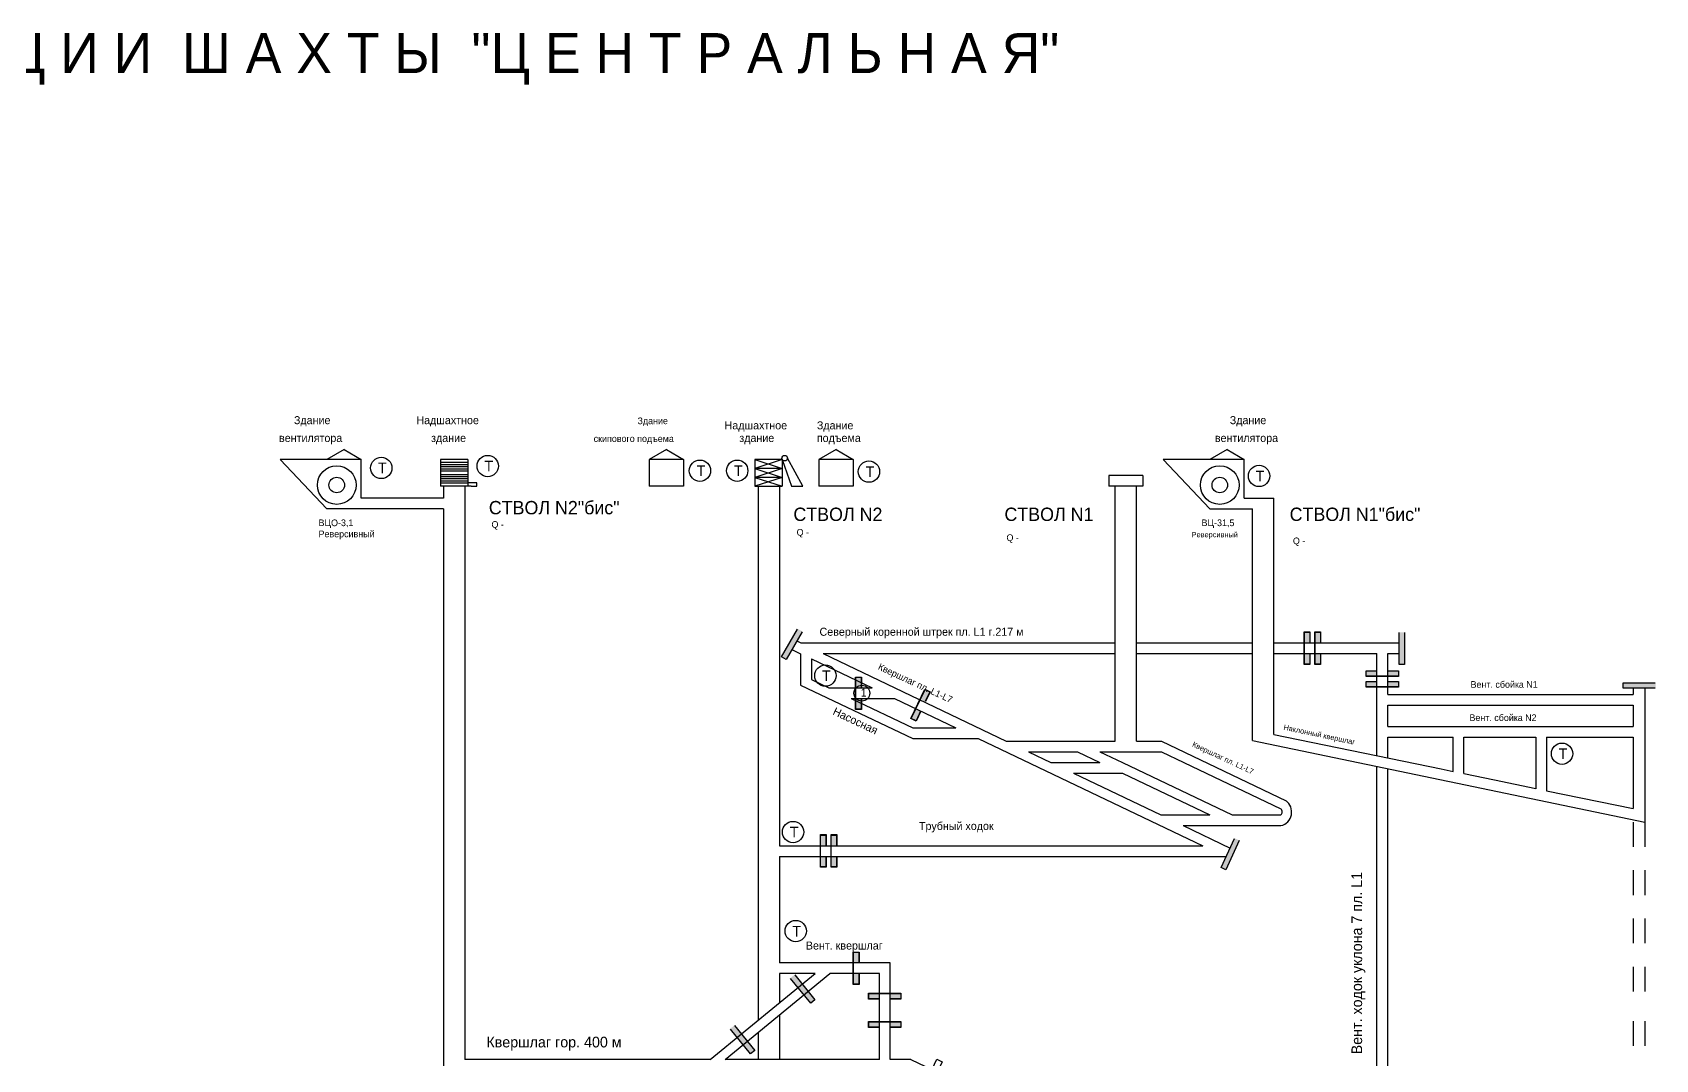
# Model space of a CAD drawing. Header units: millimetres. Extents: x -1214 to 307, y -485 to 466.
# Drawn here: x -707 to -98, y 81 to 466 of the extents above; entities that cross this region are included whole.
import ezdxf

# ---------------------------------------------------------------- set-up
doc = ezdxf.new("R2010")
doc.units = ezdxf.units.MM
for name, color, linetype in [('Двери', 7, 'Continuous'), ('Перемычки', 7, 'Continuous'), ('Телефоны', 7, 'Continuous')]:
    doc.layers.add(name, color=color, linetype=linetype)

msp = doc.modelspace()

# ---------------------------------------------------------------- hatches: boundary and pattern name
at = {"layer": 'Двери'}
h = msp.add_hatch(color=256, dxfattribs=at)
h.paths.add_polyline_path([(-227.68, 237.09), (-227.68, 241.19), (-229.88, 241.19), (-229.88, 237.09), (-229.78, 237.09), (-229.78, 241.09), (-227.78, 241.09), (-227.78, 237.09)])
h.paths.add_polyline_path([(-229.78, 233.09), (-229.78, 237.09), (-229.88, 237.09), (-229.88, 233.09)])
h.paths.add_polyline_path([(-227.68, 228.99), (-227.68, 233.09), (-227.78, 233.09), (-227.78, 229.09), (-229.78, 229.09), (-229.78, 233.09), (-229.88, 233.09), (-229.88, 228.99)])
h = msp.add_hatch(color=3, dxfattribs=at)
h.paths.add_polyline_path([(-227.78, 241.09), (-229.78, 241.09), (-229.78, 237.09), (-227.78, 237.09)])
h.paths.add_polyline_path([(-229.78, 229.09), (-227.78, 229.09), (-227.78, 233.09), (-229.78, 233.09)])
h = msp.add_hatch(color=256, dxfattribs=at)
h.paths.add_polyline_path([(-223.68, 237.09), (-223.68, 241.19), (-225.88, 241.19), (-225.88, 237.09), (-225.78, 237.09), (-225.78, 241.09), (-223.78, 241.09), (-223.78, 237.09)])
h.paths.add_polyline_path([(-225.78, 233.09), (-225.78, 237.09), (-225.88, 237.09), (-225.88, 233.09)])
h.paths.add_polyline_path([(-223.68, 228.99), (-223.68, 233.09), (-223.78, 233.09), (-223.78, 229.09), (-225.78, 229.09), (-225.78, 233.09), (-225.88, 233.09), (-225.88, 228.99)])
h = msp.add_hatch(color=3, dxfattribs=at)
h.paths.add_polyline_path([(-223.78, 241.09), (-225.78, 241.09), (-225.78, 237.09), (-223.78, 237.09)])
h.paths.add_polyline_path([(-225.78, 229.09), (-223.78, 229.09), (-223.78, 233.09), (-225.78, 233.09)])
h = msp.add_hatch(color=256, dxfattribs=at)
h.paths.add_polyline_path([(-202.56, 226.66), (-206.66, 226.66), (-206.66, 224.46), (-202.56, 224.46), (-202.56, 224.56), (-206.56, 224.56), (-206.56, 226.56), (-202.56, 226.56)])
h.paths.add_polyline_path([(-198.56, 224.56), (-202.56, 224.56), (-202.56, 224.46), (-198.56, 224.46)])
h.paths.add_polyline_path([(-194.46, 226.66), (-198.56, 226.66), (-198.56, 226.56), (-194.56, 226.56), (-194.56, 224.56), (-198.56, 224.56), (-198.56, 224.46), (-194.46, 224.46)])
h = msp.add_hatch(color=3, dxfattribs=at)
h.paths.add_polyline_path([(-206.56, 226.56), (-206.56, 224.56), (-202.56, 224.56), (-202.56, 226.56)])
h.paths.add_polyline_path([(-194.56, 224.56), (-194.56, 226.56), (-198.56, 226.56), (-198.56, 224.56)])
h = msp.add_hatch(color=256, dxfattribs=at)
h.paths.add_polyline_path([(-395.87, 220.18), (-395.87, 224.28), (-398.07, 224.28), (-398.07, 220.18), (-397.97, 220.18), (-397.97, 224.18), (-395.97, 224.18), (-395.97, 220.18)])
h.paths.add_polyline_path([(-397.97, 216.18), (-397.97, 220.18), (-398.07, 220.18), (-398.07, 216.18)])
h.paths.add_polyline_path([(-395.87, 212.08), (-395.87, 216.18), (-395.97, 216.18), (-395.97, 212.18), (-397.97, 212.18), (-397.97, 216.18), (-398.07, 216.18), (-398.07, 212.08)])
h = msp.add_hatch(color=3, dxfattribs=at)
h.paths.add_polyline_path([(-395.97, 224.18), (-397.97, 224.18), (-397.97, 220.18), (-395.97, 220.18)])
h.paths.add_polyline_path([(-397.97, 212.18), (-395.97, 212.18), (-395.97, 216.18), (-397.97, 216.18)])
h = msp.add_hatch(color=256, dxfattribs=at)
h.paths.add_polyline_path([(-371.84, 215.05), (-370.07, 218.75), (-372.06, 219.7), (-373.82, 216), (-373.73, 215.95), (-372.01, 219.57), (-370.21, 218.7), (-371.93, 215.09)])
h.paths.add_polyline_path([(-375.46, 212.34), (-373.73, 215.95), (-373.82, 216), (-375.55, 212.39)])
h.paths.add_polyline_path([(-375.33, 207.74), (-373.56, 211.44), (-373.65, 211.48), (-375.37, 207.87), (-377.18, 208.73), (-375.46, 212.34), (-375.55, 212.39), (-377.31, 208.69)])
h = msp.add_hatch(color=3, dxfattribs=at)
h.paths.add_polyline_path([(-370.21, 218.7), (-372.01, 219.57), (-373.73, 215.95), (-371.93, 215.09)])
h.paths.add_polyline_path([(-377.18, 208.73), (-375.37, 207.87), (-373.65, 211.48), (-375.46, 212.34)])
h = msp.add_hatch(color=256, dxfattribs=at)
h.paths.add_polyline_path([(-202.56, 222.66), (-206.66, 222.66), (-206.66, 220.46), (-202.56, 220.46), (-202.56, 220.56), (-206.56, 220.56), (-206.56, 222.56), (-202.56, 222.56)])
h.paths.add_polyline_path([(-198.56, 220.56), (-202.56, 220.56), (-202.56, 220.46), (-198.56, 220.46)])
h.paths.add_polyline_path([(-194.46, 222.66), (-198.56, 222.66), (-198.56, 222.56), (-194.56, 222.56), (-194.56, 220.56), (-198.56, 220.56), (-198.56, 220.46), (-194.46, 220.46)])
h = msp.add_hatch(color=3, dxfattribs=at)
h.paths.add_polyline_path([(-206.56, 222.56), (-206.56, 220.56), (-202.56, 220.56), (-202.56, 222.56)])
h.paths.add_polyline_path([(-194.56, 220.56), (-194.56, 222.56), (-198.56, 222.56), (-198.56, 220.56)])
h = msp.add_hatch(color=256, dxfattribs=at)
h.paths.add_polyline_path([(-409.05, 161.08), (-409.05, 165.18), (-411.25, 165.18), (-411.25, 161.08), (-411.15, 161.08), (-411.15, 165.08), (-409.15, 165.08), (-409.15, 161.08)])
h.paths.add_polyline_path([(-411.15, 157.08), (-411.15, 161.08), (-411.25, 161.08), (-411.25, 157.08)])
h.paths.add_polyline_path([(-409.05, 152.98), (-409.05, 157.08), (-409.15, 157.08), (-409.15, 153.08), (-411.15, 153.08), (-411.15, 157.08), (-411.25, 157.08), (-411.25, 152.98)])
h = msp.add_hatch(color=256, dxfattribs=at)
h.paths.add_polyline_path([(-409.05, 161.03), (-409.05, 165.13), (-411.25, 165.13), (-411.25, 161.03), (-411.15, 161.03), (-411.15, 165.03), (-409.15, 165.03), (-409.15, 161.03)])
h.paths.add_polyline_path([(-411.15, 157.03), (-411.15, 161.03), (-411.25, 161.03), (-411.25, 157.03)])
h.paths.add_polyline_path([(-409.05, 152.93), (-409.05, 157.03), (-409.15, 157.03), (-409.15, 153.03), (-411.15, 153.03), (-411.15, 157.03), (-411.25, 157.03), (-411.25, 152.93)])
h = msp.add_hatch(color=3, dxfattribs=at)
h.paths.add_polyline_path([(-409.15, 165.08), (-411.15, 165.08), (-411.15, 161.08), (-409.15, 161.08)])
h.paths.add_polyline_path([(-411.15, 153.08), (-409.15, 153.08), (-409.15, 157.08), (-411.15, 157.08)])
h = msp.add_hatch(color=3, dxfattribs=at)
h.paths.add_polyline_path([(-409.15, 165.03), (-411.15, 165.03), (-411.15, 161.03), (-409.15, 161.03)])
h.paths.add_polyline_path([(-411.15, 153.03), (-409.15, 153.03), (-409.15, 157.03), (-411.15, 157.03)])
h = msp.add_hatch(color=256, dxfattribs=at)
h.paths.add_polyline_path([(-405.05, 161.08), (-405.05, 165.18), (-407.25, 165.18), (-407.25, 161.08), (-407.15, 161.08), (-407.15, 165.08), (-405.15, 165.08), (-405.15, 161.08)])
h.paths.add_polyline_path([(-407.15, 157.08), (-407.15, 161.08), (-407.25, 161.08), (-407.25, 157.08)])
h.paths.add_polyline_path([(-405.05, 152.98), (-405.05, 157.08), (-405.15, 157.08), (-405.15, 153.08), (-407.15, 153.08), (-407.15, 157.08), (-407.25, 157.08), (-407.25, 152.98)])
h = msp.add_hatch(color=256, dxfattribs=at)
h.paths.add_polyline_path([(-405.05, 161.03), (-405.05, 165.13), (-407.25, 165.13), (-407.25, 161.03), (-407.15, 161.03), (-407.15, 165.03), (-405.15, 165.03), (-405.15, 161.03)])
h.paths.add_polyline_path([(-407.15, 157.03), (-407.15, 161.03), (-407.25, 161.03), (-407.25, 157.03)])
h.paths.add_polyline_path([(-405.05, 152.93), (-405.05, 157.03), (-405.15, 157.03), (-405.15, 153.03), (-407.15, 153.03), (-407.15, 157.03), (-407.25, 157.03), (-407.25, 152.93)])
h = msp.add_hatch(color=3, dxfattribs=at)
h.paths.add_polyline_path([(-405.15, 165.08), (-407.15, 165.08), (-407.15, 161.08), (-405.15, 161.08)])
h.paths.add_polyline_path([(-407.15, 153.08), (-405.15, 153.08), (-405.15, 157.08), (-407.15, 157.08)])
h = msp.add_hatch(color=3, dxfattribs=at)
h.paths.add_polyline_path([(-405.15, 165.03), (-407.15, 165.03), (-407.15, 161.03), (-405.15, 161.03)])
h.paths.add_polyline_path([(-407.15, 153.03), (-405.15, 153.03), (-405.15, 157.03), (-407.15, 157.03)])
h = msp.add_hatch(color=256, dxfattribs=at)
h.paths.add_polyline_path([(-396.72, 117.06), (-396.72, 121.16), (-398.92, 121.16), (-398.92, 117.06), (-398.82, 117.06), (-398.82, 121.06), (-396.82, 121.06), (-396.82, 117.06)])
h.paths.add_polyline_path([(-398.82, 113.06), (-398.82, 117.06), (-398.92, 117.06), (-398.92, 113.06)])
h.paths.add_polyline_path([(-396.72, 108.96), (-396.72, 113.06), (-396.82, 113.06), (-396.82, 109.06), (-398.82, 109.06), (-398.82, 113.06), (-398.92, 113.06), (-398.92, 108.96)])
h = msp.add_hatch(color=3, dxfattribs=at)
h.paths.add_polyline_path([(-396.82, 121.06), (-398.82, 121.06), (-398.82, 117.06), (-396.82, 117.06)])
h.paths.add_polyline_path([(-398.82, 109.06), (-396.82, 109.06), (-396.82, 113.06), (-398.82, 113.06)])
h = msp.add_hatch(color=256, dxfattribs=at)
h.paths.add_polyline_path([(-385.13, 103.52), (-381.03, 103.52), (-381.03, 105.72), (-385.13, 105.72), (-385.13, 105.62), (-381.13, 105.62), (-381.13, 103.62), (-385.13, 103.62)])
h.paths.add_polyline_path([(-389.13, 105.62), (-385.13, 105.62), (-385.13, 105.72), (-389.13, 105.72)])
h.paths.add_polyline_path([(-393.23, 103.52), (-389.13, 103.52), (-389.13, 103.62), (-393.13, 103.62), (-393.13, 105.62), (-389.13, 105.62), (-389.13, 105.72), (-393.23, 105.72)])
h = msp.add_hatch(color=3, dxfattribs=at)
h.paths.add_polyline_path([(-381.13, 103.62), (-381.13, 105.62), (-385.13, 105.62), (-385.13, 103.62)])
h.paths.add_polyline_path([(-393.13, 105.62), (-393.13, 103.62), (-389.13, 103.62), (-389.13, 105.62)])
h = msp.add_hatch(color=256, dxfattribs=at)
h.paths.add_polyline_path([(-385.13, 92.92), (-381.03, 92.92), (-381.03, 95.12), (-385.13, 95.12), (-385.13, 95.02), (-381.13, 95.02), (-381.13, 93.02), (-385.13, 93.02)])
h.paths.add_polyline_path([(-389.13, 95.02), (-385.13, 95.02), (-385.13, 95.12), (-389.13, 95.12)])
h.paths.add_polyline_path([(-393.23, 92.92), (-389.13, 92.92), (-389.13, 93.02), (-393.13, 93.02), (-393.13, 95.02), (-389.13, 95.02), (-389.13, 95.12), (-393.23, 95.12)])
h = msp.add_hatch(color=3, dxfattribs=at)
h.paths.add_polyline_path([(-381.13, 93.02), (-381.13, 95.02), (-385.13, 95.02), (-385.13, 93.02)])
h.paths.add_polyline_path([(-393.13, 95.02), (-393.13, 93.02), (-389.13, 93.02), (-389.13, 95.02)])
h = msp.add_hatch(color=256, dxfattribs=at)
h.paths.add_polyline_path([(-371.09, 73.61), (-372.84, 69.91), (-370.86, 68.97), (-369.1, 72.67), (-369.19, 72.71), (-370.9, 69.1), (-372.71, 69.96), (-371, 73.57)])
h.paths.add_polyline_path([(-367.47, 76.33), (-369.19, 72.71), (-369.1, 72.67), (-367.38, 76.28)])
h.paths.add_polyline_path([(-367.61, 80.93), (-369.37, 77.23), (-369.28, 77.18), (-367.56, 80.8), (-365.76, 79.94), (-367.47, 76.33), (-367.38, 76.28), (-365.62, 79.99)])
at = {"layer": 'Перемычки'}
h = msp.add_hatch(color=256, dxfattribs=at)
h.paths.add_polyline_path([(-424.01, 230.74), (-421.98, 234.3), (-422.06, 234.35), (-424.05, 230.88), (-425.79, 231.87), (-423.8, 235.35), (-423.88, 235.39), (-425.92, 231.84)])
h.paths.add_polyline_path([(-422.06, 234.35), (-421.98, 234.3), (-417.95, 241.33), (-419.86, 242.42), (-423.88, 235.39), (-423.8, 235.35), (-419.82, 242.29), (-418.08, 241.29)])
h = msp.add_hatch(color=3, dxfattribs=at)
h.paths.add_polyline_path([(-425.79, 231.87), (-424.05, 230.88), (-422.06, 234.35), (-423.8, 235.35)])
h.paths.add_polyline_path([(-420.07, 237.82), (-421.81, 238.82), (-423.8, 235.35), (-422.06, 234.35)])
h.paths.add_polyline_path([(-420.07, 237.82), (-418.08, 241.29), (-419.82, 242.29), (-421.81, 238.82)])
h = msp.add_hatch(color=256, dxfattribs=at)
h.paths.add_polyline_path([(-192.21, 228.87), (-192.21, 232.97), (-192.31, 232.97), (-192.31, 228.97), (-194.31, 228.97), (-194.31, 232.97), (-194.41, 232.97), (-194.41, 228.87)])
h.paths.add_polyline_path([(-192.31, 232.97), (-192.21, 232.97), (-192.21, 241.07), (-194.41, 241.07), (-194.41, 232.97), (-194.31, 232.97), (-194.31, 240.97), (-192.31, 240.97)])
h = msp.add_hatch(color=3, dxfattribs=at)
h.paths.add_polyline_path([(-194.31, 228.97), (-192.31, 228.97), (-192.31, 232.97), (-194.31, 232.97)])
h.paths.add_polyline_path([(-192.31, 236.97), (-194.31, 236.97), (-194.31, 232.97), (-192.31, 232.97)])
h.paths.add_polyline_path([(-192.31, 236.97), (-192.31, 240.97), (-194.31, 240.97), (-194.31, 236.97)])
h = msp.add_hatch(color=256, dxfattribs=at)
h.paths.add_polyline_path([(-110.34, 219.98), (-106.24, 219.98), (-106.24, 220.08), (-110.24, 220.08), (-110.23, 222.08), (-106.23, 222.08), (-106.23, 222.18), (-110.33, 222.18)])
h.paths.add_polyline_path([(-106.24, 220.08), (-106.24, 219.98), (-98.14, 219.97), (-98.13, 222.17), (-106.23, 222.18), (-106.23, 222.08), (-98.23, 222.07), (-98.24, 220.07)])
h = msp.add_hatch(color=3, dxfattribs=at)
h.paths.add_polyline_path([(-110.23, 222.08), (-110.24, 220.08), (-106.24, 220.08), (-106.23, 222.08)])
h.paths.add_polyline_path([(-102.24, 220.07), (-102.23, 222.07), (-106.23, 222.08), (-106.24, 220.08)])
h.paths.add_polyline_path([(-102.24, 220.07), (-98.24, 220.07), (-98.23, 222.07), (-102.23, 222.07)])
h = msp.add_hatch(color=256, dxfattribs=at)
h.paths.add_polyline_path([(-259.14, 151.88), (-257.44, 155.61), (-257.53, 155.65), (-259.19, 152.01), (-261.01, 152.84), (-259.35, 156.48), (-259.44, 156.52), (-261.14, 152.79)])
h.paths.add_polyline_path([(-257.53, 155.65), (-257.44, 155.61), (-254.07, 162.98), (-256.08, 163.89), (-259.44, 156.52), (-259.35, 156.48), (-256.03, 163.76), (-254.21, 162.93)])
h = msp.add_hatch(color=3, dxfattribs=at)
h.paths.add_polyline_path([(-261.01, 152.84), (-259.19, 152.01), (-257.53, 155.65), (-259.35, 156.48)])
h.paths.add_polyline_path([(-255.87, 159.29), (-257.69, 160.12), (-259.35, 156.48), (-257.53, 155.65)])
h.paths.add_polyline_path([(-255.87, 159.29), (-254.21, 162.93), (-256.03, 163.76), (-257.69, 160.12)])
h = msp.add_hatch(color=256, dxfattribs=at)
h.paths.add_polyline_path([(-413.12, 103.26), (-415.72, 106.43), (-415.8, 106.36), (-413.27, 103.27), (-414.81, 102), (-417.35, 105.1), (-417.42, 105.03), (-414.83, 101.86)])
h.paths.add_polyline_path([(-415.8, 106.36), (-415.72, 106.43), (-420.86, 112.69), (-422.56, 111.3), (-417.42, 105.03), (-417.35, 105.1), (-422.42, 111.29), (-420.87, 112.55)])
h = msp.add_hatch(color=3, dxfattribs=at)
h.paths.add_polyline_path([(-414.81, 102), (-413.27, 103.27), (-415.8, 106.36), (-417.35, 105.1)])
h.paths.add_polyline_path([(-418.34, 109.46), (-419.88, 108.19), (-417.35, 105.1), (-415.8, 106.36)])
h.paths.add_polyline_path([(-418.34, 109.46), (-420.87, 112.55), (-422.42, 111.29), (-419.88, 108.19)])
h = msp.add_hatch(color=256, dxfattribs=at)
h.paths.add_polyline_path([(-435.7, 84.26), (-438.29, 87.43), (-438.37, 87.37), (-435.84, 84.28), (-437.38, 83.01), (-439.92, 86.1), (-440, 86.04), (-437.4, 82.87)])
h.paths.add_polyline_path([(-438.37, 87.37), (-438.29, 87.43), (-443.43, 93.7), (-445.13, 92.31), (-440, 86.04), (-439.92, 86.1), (-444.99, 92.29), (-443.44, 93.56)])
h = msp.add_hatch(color=3, dxfattribs=at)
h.paths.add_polyline_path([(-437.38, 83.01), (-435.84, 84.28), (-438.37, 87.37), (-439.92, 86.1)])
h.paths.add_polyline_path([(-440.91, 90.46), (-442.45, 89.2), (-439.92, 86.1), (-438.37, 87.37)])
h.paths.add_polyline_path([(-440.91, 90.46), (-443.44, 93.56), (-444.99, 92.29), (-442.45, 89.2)])

# ---------------------------------------------------------------- linework, layer by layer
for p, q in [((-583.42, 305.82), (-613.81, 305.82)), ((-613.81, 305.82), (-596.27, 287.32)), ((-589.77, 309.59), (-596.27, 305.82)), ((-583.42, 305.82), (-596.27, 305.82)), ((-589.77, 309.59), (-583.42, 305.82)), ((-583.42, 291.32), (-583.42, 305.82)), ((-543.41, 305.82), (-553.67, 305.82)), ((-553.67, 305.82), (-553.67, 295.82)), ((-543.41, 304.67), (-553.67, 304.67)), ((-543.41, 305.82), (-543.41, 295.82)), ((-468.91, 309.59), (-475.41, 305.82)), ((-462.56, 305.82), (-475.41, 305.82)), ((-475.41, 305.82), (-475.41, 295.82)), ((-468.91, 309.59), (-462.56, 305.82)), ((-462.56, 305.82), (-462.56, 295.82)), ((-425.6, 305.82), (-435.86, 305.82)), ((-435.86, 305.82), (-435.86, 295.82)), ((-435.86, 305.82), (-425.6, 302.49)), ((-425.6, 305.82), (-435.86, 302.49)), ((-425.6, 305.82), (-425.6, 295.82)), ((-425.6, 305.82), (-422.04, 295.81)), ((-417.87, 295.81), (-423.56, 306.31)), ((-405.33, 309.59), (-411.83, 305.82)), ((-411.83, 305.82), (-411.83, 295.82)), ((-398.98, 305.82), (-411.83, 305.82)), ((-405.33, 309.59), (-398.98, 305.82)), ((-398.98, 305.82), (-398.98, 295.82)), ((-252.37, 305.82), (-282.76, 305.82)), ((-282.76, 305.82), (-265.22, 287.32)), ((-258.72, 309.59), (-265.22, 305.82)), ((-252.37, 305.82), (-265.22, 305.82)), ((-258.72, 309.59), (-252.37, 305.82)), ((-252.37, 291.32), (-252.37, 305.82)), ((-543.41, 303.84), (-553.67, 303.84)), ((-543.41, 303.1), (-553.67, 303.1)), ((-543.41, 302.26), (-553.67, 302.26)), ((-543.41, 301.52), (-553.67, 301.52)), ((-543.41, 300.14), (-553.67, 300.14)), ((-543.41, 299.31), (-553.67, 299.31)), ((-543.41, 298.57), (-553.67, 298.57)), ((-425.6, 302.49), (-435.86, 302.49)), ((-425.6, 302.49), (-435.86, 299.15)), ((-435.86, 302.49), (-425.6, 299.15)), ((-425.6, 299.15), (-435.86, 299.15)), ((-435.86, 299.15), (-425.6, 295.82)), ((-425.6, 299.15), (-435.86, 295.82)), ((-290.33, 299.82), (-303.08, 299.82)), ((-303.08, 299.82), (-303.08, 295.82)), ((-290.33, 299.82), (-290.33, 295.82)), ((-543.41, 297.73), (-553.67, 297.73)), ((-543.41, 296.99), (-553.67, 296.99)), ((-542.21, 295.82), (-553.67, 295.82)), ((-553.67, 295.82), (-553.67, 295.82)), ((-552.56, 295.82), (-552.56, 291.32)), ((-544.56, 295.82), (-544.56, 80.89)), ((-540.05, 297.08), (-543.41, 297.08)), ((-542.21, 295.82), (-540.05, 295.82)), ((-540.05, 295.82), (-540.05, 297.08)), ((-462.56, 295.82), (-475.41, 295.82)), ((-475.41, 295.82), (-475.41, 295.82)), ((-435.86, 295.82), (-435.86, 295.82)), ((-435.86, 295.82), (-425.6, 295.82)), ((-434.56, 295.82), (-434.56, 95.59)), ((-426.56, 295.82), (-426.56, 161.03)), ((-422.04, 295.81), (-417.87, 295.81)), ((-398.98, 295.82), (-411.83, 295.82)), ((-411.83, 295.82), (-411.83, 295.82)), ((-290.5, 295.82), (-303.08, 295.82)), ((-290.33, 295.82), (-303.08, 295.82)), ((-300.74, 200.18), (-300.74, 295.82)), ((-292.74, 200.18), (-292.74, 295.82)), ((-552.56, 287.32), (-596.27, 287.32)), ((-552.56, 291.32), (-583.42, 291.32)), ((-556.56, 291.32), (-583.42, 291.32)), ((-552.56, 287.32), (-552.56, -106.45)), ((-265.22, 287.32), (-249.26, 287.32)), ((-252.37, 291.32), (-241.26, 291.32)), ((-249.26, 200.45), (-249.26, 287.32)), ((-241.26, 202.79), (-241.26, 291.32)), ((-420.06, 237.84), (-418.51, 237.09)), ((-421.94, 234.56), (-418.63, 232.97)), ((-418.63, 232.97), (-418.63, 221.23)), ((-418.51, 237.09), (-300.74, 237.09)), ((-410.17, 233.09), (-300.74, 233.09)), ((-410.17, 233.09), (-341.55, 200.18)), ((-292.74, 237.09), (-249.26, 237.09)), ((-292.74, 233.09), (-249.26, 233.09)), ((-241.26, 237.09), (-194.31, 237.09)), ((-241.26, 233.09), (-202.56, 233.09)), ((-202.56, 194.8), (-202.56, 233.09)), ((-198.56, 217.71), (-198.56, 233.09)), ((-198.56, 233.09), (-194.31, 233.09)), ((-414.63, 231.06), (-414.63, 223.32)), ((-414.63, 231.06), (-391.88, 220.18)), ((-418.63, 221.23), (-376.58, 201.18)), ((-414.63, 223.32), (-408.03, 220.18)), ((-408.03, 220.18), (-391.88, 220.18)), ((-106.5, 220.08), (-106.5, 217.71)), ((-102.13, 220.07), (-102.13, 163.43)), ((-399.65, 216.18), (-383.49, 216.18)), ((-399.65, 216.18), (-376.58, 205.18)), ((-383.49, 216.18), (-360.43, 205.18)), ((-198.56, 217.71), (-138.56, 217.71)), ((-198.56, 213.71), (-106.5, 213.71)), ((-198.56, 205.71), (-198.56, 213.71)), ((-138.56, 217.71), (-106.5, 217.71)), ((-106.5, 213.71), (-106.5, 205.71)), ((-198.56, 205.71), (-198.56, 208.18)), ((-106.5, 208.18), (-106.5, 205.71)), ((-376.58, 205.18), (-360.43, 205.18)), ((-376.58, 201.18), (-352.04, 201.18)), ((-352.04, 201.18), (-267.85, 161.03)), ((-241.26, 202.79), (-178.56, 189.84)), ((-198.56, 205.71), (-106.5, 205.71)), ((-198.56, 201.71), (-174, 201.71)), ((-198.56, 193.97), (-198.56, 201.71)), ((-174, 188.9), (-174, 201.71)), ((-170, 188.08), (-170, 201.71)), ((-170, 201.71), (-158.56, 201.71)), ((-158.56, 201.71), (-143.01, 201.71)), ((-143.01, 201.71), (-143.01, 182.41)), ((-139.01, 201.71), (-139.01, 181.67)), ((-139.01, 201.71), (-106.5, 201.71)), ((-106.5, 201.71), (-106.5, 174.96)), ((-341.55, 200.18), (-300.74, 200.18)), ((-333.17, 196.18), (-314.8, 196.18)), ((-333.17, 196.18), (-324.78, 192.18)), ((-314.8, 196.18), (-306.41, 192.18)), ((-306.41, 196.18), (-298.03, 192.18)), ((-306.41, 196.18), (-283.32, 196.18)), ((-292.74, 200.18), (-283.32, 200.18)), ((-283.32, 200.18), (-236.64, 177.92)), ((-283.32, 196.18), (-274.93, 192.18)), ((-249.26, 200.45), (-102.13, 169.89)), ((-202.56, 194.8), (-202.56, 196.18)), ((-198.56, 193.97), (-198.56, 196.18)), ((-324.78, 192.18), (-306.41, 192.18)), ((-298.03, 192.18), (-256.89, 172.56)), ((-274.93, 192.18), (-238.6, 174.85)), ((-202.56, 20.89), (-202.56, 190.8)), ((-198.56, 20.89), (-198.56, 189.97)), ((-178.56, 189.84), (-174, 188.9)), ((-316.39, 188.18), (-298.03, 188.18)), ((-316.39, 188.18), (-283.65, 172.56)), ((-298.03, 188.18), (-265.28, 172.56)), ((-170, 188.08), (-158.56, 185.71)), ((-158.56, 185.71), (-143.01, 182.5)), ((-139.01, 181.67), (-106.5, 174.96)), ((-283.65, 172.56), (-265.28, 172.56)), ((-256.89, 172.56), (-238.6, 172.56)), ((-275.26, 168.56), (-238.56, 168.56)), ((-275.26, 168.56), (-257.67, 160.17)), ((-106.5, 169.89), (-106.5, 160.63)), ((-102.13, 169.89), (-102.13, 160.63)), ((-426.56, 161.03), (-267.85, 161.03)), ((-426.56, 157.03), (-259.46, 157.03)), ((-426.56, 157.03), (-426.56, 117.06)), ((-426.56, 157.03), (-426.56, 155.18)), ((-259.46, 157.03), (-259.16, 156.89)), ((-106.5, 151.8), (-106.5, 142.53)), ((-102.13, 151.8), (-102.13, 142.53)), ((-106.5, 133.71), (-106.5, 124.44)), ((-102.13, 133.71), (-102.13, 124.44)), ((-385.13, 117.06), (-426.56, 117.06)), ((-385.13, 80.89), (-385.13, 117.06)), ((-452.5, 80.89), (-413.24, 113.06)), ((-446.96, 80.89), (-407.69, 113.06)), ((-426.56, 113.06), (-426.56, 102.14)), ((-413.24, 113.06), (-426.56, 113.06)), ((-389.13, 113.06), (-407.69, 113.06)), ((-389.13, 80.89), (-389.13, 113.06)), ((-106.5, 115.61), (-106.5, 106.34)), ((-102.13, 115.61), (-102.13, 106.34)), ((-426.56, 97.6), (-426.56, 80.89)), ((-426.56, 97.6), (-426.56, 94.96)), ((-106.5, 95.26), (-106.5, 85.99)), ((-102.13, 95.26), (-102.13, 85.99)), ((-434.56, 91.04), (-434.56, 80.89)), ((-434.56, 91.04), (-434.56, 90.62)), ((-452.5, 80.89), (-544.56, 80.89)), ((-389.13, 80.89), (-446.96, 80.89)), ((-377.34, 80.89), (-385.13, 80.89)), ((-377.34, 80.89), (-335.41, 60.89))]:
    msp.add_line(p, q)
for centre, radius in [((-424.6, 306.34), 1.04), ((-592.55, 296.27), 7.24), ((-592.55, 296.27), 2.91), ((-261.5, 296.27), 7.24), ((-261.5, 296.27), 2.91), ((-395.68, 218.24), 2.97)]:
    msp.add_circle(centre, radius)
for centre, radius, start, end in [((-239.85, 173.7), 5.3, 284.0993, 52.75498), ((-239.64, 173.7), 1.55, 312.40661, 47.59339)]:
    msp.add_arc(centre, radius, start, end)
at = {"layer": 'Двери'}
for points in [[(-227.68, 233.09), (-227.68, 228.99), (-229.88, 228.99), (-229.88, 241.19), (-227.68, 241.19), (-227.68, 237.09)], [(-227.78, 233.09), (-227.78, 229.09), (-229.78, 229.09), (-229.78, 241.09), (-227.78, 241.09), (-227.78, 237.09)], [(-223.68, 233.09), (-223.68, 228.99), (-225.88, 228.99), (-225.88, 241.19), (-223.68, 241.19), (-223.68, 237.09)], [(-223.78, 233.09), (-223.78, 229.09), (-225.78, 229.09), (-225.78, 241.09), (-223.78, 241.09), (-223.78, 237.09)], [(-198.56, 226.66), (-194.46, 226.66), (-194.46, 224.46), (-206.66, 224.46), (-206.66, 226.66), (-202.56, 226.66)], [(-198.56, 226.56), (-194.56, 226.56), (-194.56, 224.56), (-206.56, 224.56), (-206.56, 226.56), (-202.56, 226.56)], [(-395.87, 216.18), (-395.87, 212.08), (-398.07, 212.08), (-398.07, 224.28), (-395.87, 224.28), (-395.87, 220.18)], [(-395.97, 216.18), (-395.97, 212.18), (-397.97, 212.18), (-397.97, 224.18), (-395.97, 224.18), (-395.97, 220.18)], [(-373.56, 211.44), (-375.33, 207.74), (-377.31, 208.69), (-372.06, 219.7), (-370.07, 218.75), (-371.84, 215.05)], [(-373.65, 211.48), (-375.37, 207.87), (-377.18, 208.73), (-372.01, 219.57), (-370.21, 218.7), (-371.93, 215.09)], [(-198.56, 222.66), (-194.46, 222.66), (-194.46, 220.46), (-206.66, 220.46), (-206.66, 222.66), (-202.56, 222.66)], [(-198.56, 222.56), (-194.56, 222.56), (-194.56, 220.56), (-206.56, 220.56), (-206.56, 222.56), (-202.56, 222.56)], [(-409.05, 157.08), (-409.05, 152.98), (-411.25, 152.98), (-411.25, 165.18), (-409.05, 165.18), (-409.05, 161.08)], [(-409.05, 157.03), (-409.05, 152.93), (-411.25, 152.93), (-411.25, 165.13), (-409.05, 165.13), (-409.05, 161.03)], [(-409.15, 157.08), (-409.15, 153.08), (-411.15, 153.08), (-411.15, 165.08), (-409.15, 165.08), (-409.15, 161.08)], [(-409.15, 157.03), (-409.15, 153.03), (-411.15, 153.03), (-411.15, 165.03), (-409.15, 165.03), (-409.15, 161.03)], [(-405.05, 157.08), (-405.05, 152.98), (-407.25, 152.98), (-407.25, 165.18), (-405.05, 165.18), (-405.05, 161.08)], [(-405.05, 157.03), (-405.05, 152.93), (-407.25, 152.93), (-407.25, 165.13), (-405.05, 165.13), (-405.05, 161.03)], [(-405.15, 157.08), (-405.15, 153.08), (-407.15, 153.08), (-407.15, 165.08), (-405.15, 165.08), (-405.15, 161.08)], [(-405.15, 157.03), (-405.15, 153.03), (-407.15, 153.03), (-407.15, 165.03), (-405.15, 165.03), (-405.15, 161.03)], [(-396.72, 113.06), (-396.72, 108.96), (-398.92, 108.96), (-398.92, 121.16), (-396.72, 121.16), (-396.72, 117.06)], [(-396.82, 113.06), (-396.82, 109.06), (-398.82, 109.06), (-398.82, 121.06), (-396.82, 121.06), (-396.82, 117.06)], [(-389.13, 103.52), (-393.23, 103.52), (-393.23, 105.72), (-381.03, 105.72), (-381.03, 103.52), (-385.13, 103.52)], [(-389.13, 103.62), (-393.13, 103.62), (-393.13, 105.62), (-381.13, 105.62), (-381.13, 103.62), (-385.13, 103.62)], [(-389.13, 92.92), (-393.23, 92.92), (-393.23, 95.12), (-381.03, 95.12), (-381.03, 92.92), (-385.13, 92.92)], [(-389.13, 93.02), (-393.13, 93.02), (-393.13, 95.02), (-381.13, 95.02), (-381.13, 93.02), (-385.13, 93.02)], [(-369.37, 77.23), (-367.61, 80.93), (-365.62, 79.99), (-370.86, 68.97), (-372.84, 69.91), (-370.97, 73.85)]]:
    msp.add_lwpolyline(points, dxfattribs=at)
at = {"layer": 'Перемычки'}
for points in [[(-418.08, 241.29), (-424.05, 230.88), (-425.79, 231.87), (-419.82, 242.29)], [(-192.31, 240.97), (-192.31, 228.97), (-194.31, 228.97), (-194.31, 240.97)], [(-98.24, 220.07), (-110.24, 220.08), (-110.23, 222.08), (-98.23, 222.07)], [(-254.21, 162.93), (-259.19, 152.01), (-261.01, 152.84), (-256.03, 163.76)], [(-420.87, 112.55), (-413.27, 103.27), (-414.81, 102), (-422.42, 111.29)], [(-443.44, 93.56), (-435.84, 84.28), (-437.38, 83.01), (-444.99, 92.29)]]:
    msp.add_lwpolyline(points, dxfattribs=at)
at = {"layer": 'Телефоны', "color": 7}
for centre in [(-575.88, 302.71), (-535.93, 303.4), (-456.39, 301.66), (-442.43, 301.66), (-393.04, 301.32), (-246.78, 299.7), (-409.36, 224.81), (-133.19, 195.54), (-421.46, 166.16), (-420.48, 129.01)]:
    msp.add_circle(centre, 4, dxfattribs=at)

# ---------------------------------------------------------------- texts
at = {"lineweight": 40}
msp.add_text('С Х Е М А  В Е Н Т И Л Я Ц И И  Ш А Х Т Ы  "Ц Е Н Т Р А Л Ь Н А Я"', height=15, dxfattribs=at).set_placement((-955.94, 450.77))
for s, height, p in [('Здание', 3, (-608.6, 319.1)), ('Надшахтное', 3, (-562.7, 319.1)), ('Здание', 2.5, (-479.8, 319.1)), ('Надшахтное', 3, (-447.14, 317.16)), ('Здание', 3, (-412.55, 317.16)), ('Здание', 3, (-257.76, 319.1)), ('вентилятора', 3, (-614.18, 312.43)), ('здание', 3, (-557.18, 312.43)), ('скипового подъема', 2.5, (-496.23, 312.43)), ('здание', 3, (-441.63, 312.43)), ('подъема', 3, (-412.57, 312.43)), ('вентилятора', 3, (-263.34, 312.43)), ('СТВОЛ N2"бис"', 5, (-535.54, 285.3)), ('СТВОЛ N2', 5, (-421.35, 282.81)), ('СТВОЛ N1', 5, (-342.23, 282.81)), ('СТВОЛ N1"бис"', 5, (-235.31, 282.81)), ('ВЦО-3,1', 2.5, (-599.39, 280.86)), ('Q - ', 2.5, (-534.54, 280.25)), ('ВЦ-31,5', 2.5, (-268.34, 280.86)), ('Реверсивный', 2.5, (-599.39, 276.69)), ('Q - ', 2.5, (-420.15, 277.3)), ('Q - ', 2.5, (-341.46, 275.29)), ('Реверсивный', 2, (-272.06, 276.69)), ('Q -', 2.5, (-234.09, 274.09)), ('Северный коренной штрек пл. L1 г.217 м', 3, (-411.56, 239.76)), ('1', 3, (-396.11, 216.95)), ('Вент. сбойка N1', 2.5, (-167.48, 220.24)), ('Вент. сбойка N2', 2.5, (-167.9, 207.79)), ('Трубный ходок', 3, (-374.29, 166.93)), ('Вент. квершлаг', 3, (-416.68, 122.09)), ('Квершлаг гор. 400 м', 4, (-536.45, 85.4))]:
    msp.add_text(s, height=height).set_placement(p)
for s, height, rotation, p in [('Квершлаг пл. L1-L7', 2.5, 335, (-389.86, 227.25)), ('Насосная', 3, 334.72783, (-406.85, 210.36)), ('Наклонный квершлаг', 2, 348, (-237.74, 204.56)), ('Квершлаг пл. L1-L7', 2, 335, (-272.04, 198.33)), ('Вент. ходок уклона 7 пл. L1', 4, 90, (-208.14, 82.81))]:
    msp.add_text(s, height=height, rotation=rotation).set_placement(p)
at = {"layer": 'Телефоны'}
for p in [(-577.13, 300.68), (-537.17, 301.37), (-457.63, 299.63), (-443.67, 299.63), (-394.29, 299.29), (-248.02, 297.67), (-410.6, 222.78), (-134.43, 193.51), (-422.7, 164.13), (-421.72, 126.98)]:
    msp.add_text('Т', height=4, dxfattribs=at).set_placement(p)

doc.saveas('drawing.dxf')
